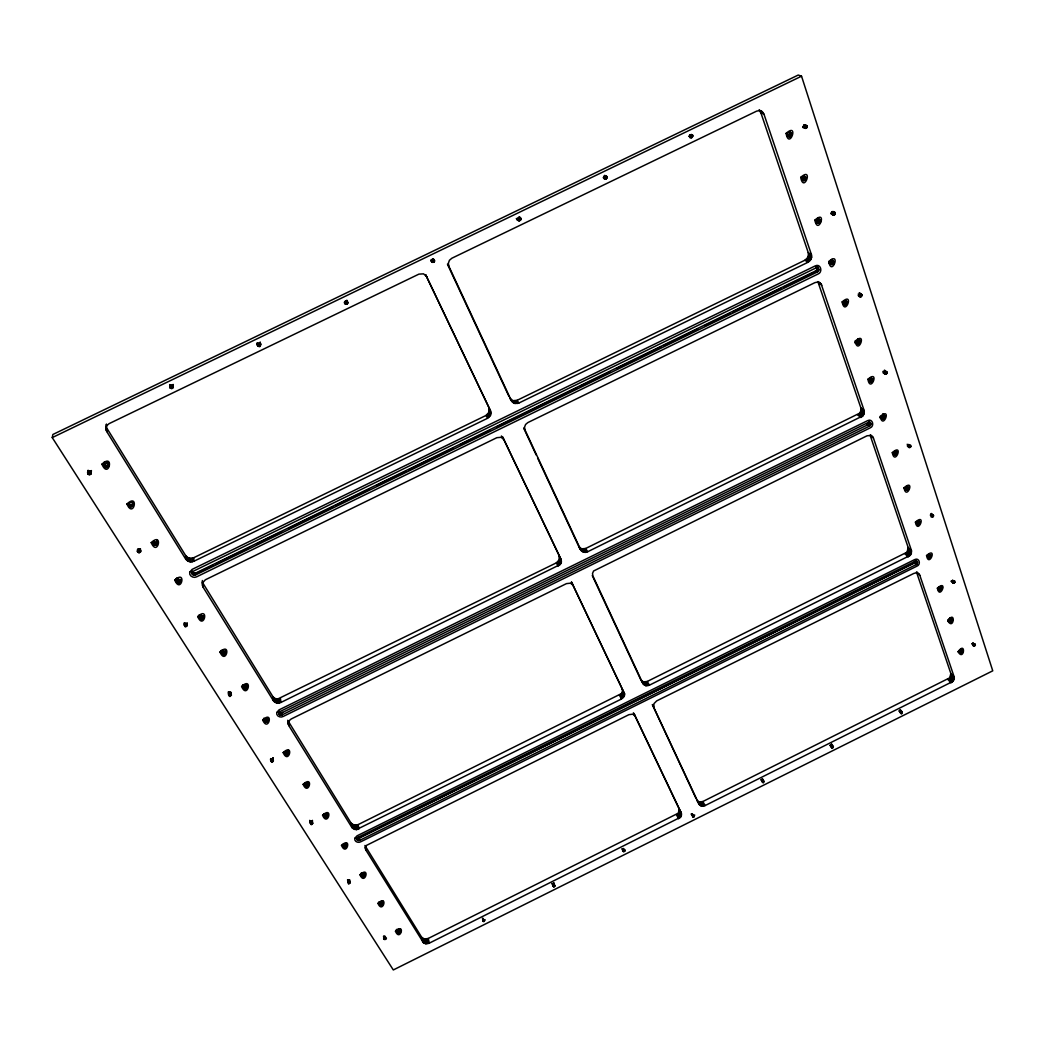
<?xml version="1.0" encoding="UTF-8"?>
<svg xmlns="http://www.w3.org/2000/svg" width="1045" height="1045" viewBox="0 0 1045 1045"><rect width="100%" height="100%" fill="white"/><g stroke="black" fill="none" stroke-linecap="round" stroke-linejoin="round"><path stroke-width="1.5" d="M169.982 387.813C170.008 379.583 176.004 392.188 169.734 387.395C168.754 383.92 175.077 385.344 172.673 388.061M170.348 388.152L170.348 385.331M169.734 387.395L169.747 384.573M952.439 620.325C952.609 617.699 948.507 618.927 948.978 621.083C950.728 624.427 955.065 618.666 950.062 617.739L949.605 618.522L951.29 620.168M962.693 651.296C962.693 647.848 957.22 651.362 960.055 653.007C967.644 651.623 955.705 647.861 960.499 653.099M287.715 720.292L351.133 823.199L354.15 825.158L358.148 824.609L621.527 693.553L622.546 691.281L622.232 688.995L571.51 582.104L624.596 693.867L624.231 696.231L621.475 699.014L356.319 829.665L351.956 827.588L288.76 725.543L287.911 721.664M152.936 544.053L152.831 541.741C151.577 544.484 155.496 546.783 157.116 544.314L157.377 542.015M157.116 544.314L157.273 540.879M156.201 545.124L157.155 542.564M156.724 544.785L156.763 543.021M157.338 543.779L156.959 540.37M154.947 545.372L154.987 543.622L152.831 542.642M155.6 545.333L156.241 543.374M153.72 544.981L152.988 542.303M154.307 545.255L154.346 543.491M153.262 544.563L153.301 542.812M364.914 845.47L421.697 937.3L424.479 939.037L428.241 938.462L678.401 813.128L679.145 808.948L634.028 713.879M635.412 716.243L632.747 714.166L628.933 714.662L366.142 845.562L365.267 847.769L365.789 849.925L423.473 942.773L425.576 943.713L429.351 943.126L680.582 817.229L681.327 813.036L634.028 713.696M139.886 552.465C142.146 551.329 139.39 548.429 137.809 550.075C135.719 553.341 142.904 553.693 140.043 548.925M140.265 552.217L140.422 548.664M138.462 552.557L138.619 549.017M138.933 552.648L139.103 549.108M139.429 552.622L139.586 549.069M137.431 551.682L137.548 549.317M137.679 552.047L137.783 549.696M138.031 552.361L138.188 548.808M88.015 473.973C85.729 467.768 94.246 473.006 89.831 474.587C87.375 475.24 86.853 471.138 89.491 471.439M103.586 465.143C112.612 456.103 105.44 476.494 103.795 462.935M132.963 505.78C132.023 496.179 123.806 510.404 132.963 505.78L133.172 502.371M132.036 506.603L133.29 503.533M132.571 506.25L132.663 504.565M132.741 503.52L132.846 501.848M130.756 506.851L130.86 505.166L128.731 504.265M131.422 506.812L131.526 505.127L133.068 504.565M130.102 506.72L130.207 505.035M512.141 401.855L509.66 397.936L512.795 400.666L517.118 400.313L804.885 260.231L807.21 258.298L808.438 255.516L808.255 252.629L760.891 112.834L759.219 110.365L762.301 111.697L763.973 114.179L811.429 254.601L811.612 257.514L810.371 260.309L808.046 262.243L518.856 403.043L514.506 403.396L511.371 400.666L448.88 266.305L448.357 263.249L449.441 260.283L451.845 258.233L756.658 111.123L759.624 110.574L762.301 111.697M128.705 505.48L128.666 503.22L128.548 504.905M129.031 506.002L128.809 503.794M129.515 506.433L129.136 504.317M152.792 543.491L153.968 541.558L156.92 542.12M180.798 581.229C173.744 571.746 177.376 591.222 180.772 579.4C180.184 581.869 175.834 581.19 176.37 578.59L176.474 581.529M578.773 546.483L581.647 548.873L585.696 548.468L859.813 413.102L861.015 410.567L860.884 407.955L817.961 281.863L821.161 283.966L864.137 410.554L864.267 413.18L863.065 415.74L587.669 551.747C583.606 553.968 579.975 550.101 578.773 546.483L537.613 458.023M191.993 573.287L191.993 570.884L192.463 574.397L195.533 574.972L817.321 272.013C819.881 271.086 818.679 266.579 815.936 267.938L193.234 571.262L192.136 573.875M203.592 617.608C196.499 608.347 200.457 627.575 203.514 615.727M225.746 652.981C217.974 643.955 223.695 663.497 225.668 650.499C225.798 653.269 220.808 653.125 221.37 650.303L221.566 653.321M260.662 344.576C252.224 338.606 261.877 353.915 260.179 341.989M592.267 575.508L640.794 679.812L643.446 681.928L647.26 681.458L907.086 552.178L908.157 547.462L870.132 435.242L873.398 437.946L911.462 550.571L910.378 555.3L649.402 685.18L645.575 685.651L642.91 683.521L592.881 575.939L592.528 573.457L593.573 571.001L867.05 435.791L870.903 435.438L873.398 437.946M247.169 684.841L245.457 686.813L243.015 685.716M109.098 466.057L109.255 464.463L106.695 465.521L106.525 467.128M107.687 466.553L108.51 463.301L108.314 465.508M107.844 463.758L108.014 462.164M108.079 466.07L108.353 462.7M107.361 463.327L107.517 461.72M107.152 466.919L107.857 464.96M105.845 467.154L106.015 465.547L107.256 465.43M105.924 467.089L106.094 465.495L104.957 465.26M104.578 466.723L103.755 463.549M105.179 467.024L105.349 465.417L103.912 464.738M103.742 465.743L103.912 464.137M104.239 463.484L104.409 461.89M104.082 466.279L104.252 464.685M273.437 760.564C266.802 754.438 273.659 768.885 273.124 757.743M106.708 431.507L106.42 424.048L105.845 428.568L106.708 431.507L185.736 559.153L187.891 561.152L190.882 561.923L193.913 561.256L487.623 418.248L490.627 415.022L490.51 410.816L425.628 274.678L490.51 410.816M106.067 430.083L106.407 427.052M288.433 750.793L286.761 752.687L284.423 751.668L285.363 754.555L288.067 754.294L288.603 752.413L286.839 751.329L285.22 751.904L284.684 753.785M699.614 805.055L696.78 800.143L699.249 802.037L702.841 801.528L949.774 677.8L950.845 673.476L916.491 572.059L919.796 575.246L954.176 676.964L953.092 681.301L705.114 805.577L701.508 806.087L699.04 804.206L652.446 704.565M347.724 303.024C348.338 299.432 342.29 301.365 344.968 303.899C351.982 305.153 342.917 297.093 345.386 304.147M308.51 785.095C301.3 776.866 306.629 794.84 308.197 782.953M327.856 815.975C320.188 807.994 326.771 826.007 327.555 813.31M90.314 474.43L91.124 470.929L90.706 474.169M91.006 473.803L91.424 470.563M89.334 474.613L89.752 471.373L90.732 471.19M89.831 474.587L90.262 471.347M88.381 474.286L88.812 471.047M88.838 474.508L89.256 471.269M87.636 473.124L87.95 470.511M87.754 473.568L88.198 470.328M346.705 846.058C339.089 838.234 345.751 856.012 346.365 843.354M432.604 262.413C428.79 255.96 439.031 261.694 432.134 262.295C428.92 260.558 434.171 257.044 434.524 260.688M365.123 874.913C356.175 869.754 365.894 883.848 364.692 872.64M382.561 901.195L380.968 902.932L379.074 902.449M382.966 903.938L382.47 900.764C384.181 912.716 374.084 898.452 383.032 903.494M105.845 428.568L106.721 425.694L109.085 423.656L418.914 274.13L423.552 273.842L426.974 276.886M400.418 931.813C400.81 928.025 394.135 931.487 397.845 933.094C406.205 930.977 393.965 927.973 397.4 932.911M518.529 220.613C514.845 219.972 520.423 214.983 520.867 218.523C521.337 221.658 516.831 221.031 516.308 218.431M605.93 179.074C599.425 174.058 611.011 175.312 605.473 179.217C601.907 179.427 604.624 173.666 606.727 176.566M202.364 580.524L202.939 586.937L273.385 700.712L275.344 702.462L278.114 703.102L280.961 702.436L560.355 564.444L561.4 561.949L561.021 559.441L502.684 437.071L561.021 559.441M689.818 135.171C697.446 133.015 688.407 142.42 689.818 135.171L692.548 136.647M52.25 437.594L52.877 434.485L798.249 75.044L801.541 76.194L992.75 670.825L393.312 969.956L52.25 437.594L801.541 76.194M791.013 132.741C781.503 131.265 792.998 142.708 791.013 132.741L789.406 132.023L789.667 134.152L787.473 136.647M788.975 136.777L787.381 136.046L789.537 135.001L789.863 131.918M806.936 127.229C807.955 124.42 803.305 124.538 803.932 127.242C812.305 130.69 797.413 122.409 806.387 128.052M804.389 176.723L801.985 180.249M803.54 180.641C797.766 174.633 811.534 176.945 803.54 180.641L801.933 179.805L804.062 178.773L804.35 175.638M818.457 219.163L816.08 222.624M817.699 223.238L815.531 222.154C817.843 223.238 819.894 219.359 817.608 218.144C827.588 226.974 807.511 221.24 819.698 219.385M814.813 271.987L817.02 269.532L816.119 266.867L818.196 268.225M835.138 213.951C836.091 211.612 832.238 211.208 832.212 213.546C832.865 217.595 838.508 212.657 831.82 212.148M829.286 263.471C831.533 264.516 833.596 260.741 831.337 259.539C841.068 266.41 822.31 264.79 832.983 260.545M845.431 300.516L843.093 303.821M843.171 303.781L845.209 302.776L845.457 300.529L847.103 301.626C848.266 304.304 844.19 306.211 842.649 303.625L844.817 304.879M107.034 428.463L185.67 555.613L187.813 557.599L190.791 558.357L193.795 557.703L486.043 415.44L489.034 412.226L488.916 408.033M861.772 295.826C862.674 293.567 858.977 293.279 858.938 295.487C859.029 298.922 864.672 295.082 859.526 294.403M855.11 343.073L857.618 341.428L858.35 339.52M857.671 338.946C863.301 340.069 858.167 347.253 855.215 342.394C857.044 343.988 859.774 340.918 858.102 339.233M764.156 781.32C757.468 775.677 766.429 789.288 762.484 778.695M868.656 380.654L870.929 377.467M870.459 382.078L868.8 380.824L870.785 379.858L871.034 377.715L872.706 378.956C871.974 386.911 865.887 376.03 872.706 378.956M278.937 712.742L281.876 712.794L867.768 424.806L869.009 423.46L868.97 421.788M869.531 421.448L866.762 425.289M870.655 424.792L870.289 422.702L868.173 422.493L280.086 711.527C277.408 712.703 279.89 716.295 282.137 714.845L869.414 426.151L870.655 424.792L869.009 423.46M886.944 373.261L886.696 371.746L885.206 371.589L884.566 374.071L886.944 373.261L884.684 371.628M882.594 414.094C885.716 414.512 885.977 419.163 882.777 419.136C877.421 417.778 885.742 417.647 883.012 414.369M894.755 455.202L893.083 453.817L895.016 452.864L895.265 450.826L896.95 452.211L896.688 454.248L894.755 455.202L893.41 453.948L893.815 452.38L895.225 451.466L896.95 452.211M910.809 446.607L910.574 445.17L909.124 445.039L908.484 447.404L910.809 446.607L908.523 444.791M202.377 585.657L202.221 582.013L272.902 696.675L274.848 698.439L277.604 699.066L556.345 562.876L559.206 559.898L559.166 556.11M833.309 746.822C826.556 741.14 835.804 754.699 831.441 744.301M905.95 490.223C902.279 489.857 909.699 484.227 908.614 488.903C907.844 491.542 903.638 489.961 905.519 487.597M917.784 524.551L916.112 523.062L918.411 521.141L920.083 522.631C915.668 528.992 916.674 516.87 920.083 522.631M356.75 837.724L359.402 838.077L914.545 563.033C915.773 559.402 919.208 562.654 916.204 564.6L359.82 840.298L356.907 839.527L357.978 837.319L915.093 561.322L916.661 561.204L917.536 562.301M933.433 516.178L933.211 514.819L931.813 514.702L931.173 516.962L933.433 516.178L931.147 514.205M928.874 557.925C924.564 556.724 932.937 552.021 930.742 556.998C928.496 560.002 925.909 555.065 929.371 554.438L931.147 556.031M902.24 712.429C895.082 706.511 905.323 720.358 900.163 710.012M937.992 588.831C949.709 582.875 933.655 597.204 940.173 587.029L941.924 588.583M954.921 582.261L954.725 580.955L953.353 580.863L952.726 583.032L954.921 582.261L952.622 580.145M950.219 622.167C946.848 621.618 951.838 616.459 952.439 619.855M975.351 645.105L975.168 643.864L973.849 643.798L973.222 645.875L975.351 645.105L973.065 642.858M257.841 345.947C255.359 343.544 262.177 341.375 260.61 345.046M187.303 625.498C182.692 616.681 184.887 634.367 187.251 622.964M231.481 695.082C226.726 686.63 229.586 703.912 231.285 692.391M247.077 687.871C246.333 680.386 239.671 691.764 247.077 687.871L246.894 685.873M264.215 721.207C263.536 716.269 271.726 720.292 266.619 722.265C264.124 723.741 263.196 717.197 264.267 719.587C265.339 720.75 267.559 720.305 268.029 718.777M312.886 823.329C307.922 815.609 311.919 832.003 312.455 820.377M324.263 816.785C322.213 813.01 326.758 816.759 327.503 813.781M343.544 847.181C341.506 843.707 345.595 846.319 346.3 843.824M361.152 873.907C363.098 876.154 365.606 870.864 365.058 875.37M202.469 582.94L205.342 579.792L496.884 437.672L501.208 437.293L504.343 439.971M816.785 270.276L817.66 266.54M555.13 885.846C550.075 878.61 555.431 894.246 554.033 882.907M882.934 415.361L880.008 417.843M894.86 451.296L892.874 453.439M906.942 490.301L904.5 488.407L906.472 486.317M915.825 560.603L913.448 563.098L359.885 837.358L356.423 837.737M199.347 617.922L199.19 614.956L200.575 617.164L203.292 616.236L203.37 618.131M689.713 135.236L691.346 134.439L692.6 135.667M350.232 882.842C347.11 873.385 348.416 892.051 349.696 879.799M624.714 851.27L625.184 850.029L624.139 849.337L622.598 850.97L624.714 851.27L623.434 848.435M928.352 554.503L927.686 555.195L929.371 556.75M937.665 588.1L939.102 586.911M191.94 571.484L192.894 573.013L195.467 573.169L816.263 270.616L817.869 271.648M829.782 263.797L831.885 261.446L832.094 259.382M247.417 685.206L244.543 686.199L242.61 685.624M268.265 718.529L265.43 719.509L263.536 718.947M304.565 783.763L306.015 784.39L307.975 783.41L308.301 785.566M346.692 845.444L345.908 845.967L345.503 843.746L343.635 844.177L344.014 846.398M905.91 487.179L907.426 486.643L908.745 487.858M915.838 522.487L917.314 521.259L919.665 523.623M385.631 939.324L386.428 938.188L385.592 937.26L383.619 938.541L385.631 939.324L385.017 936.202M949.866 621.344L950.636 620.834M693.998 816.746L694.69 815.009L692.731 814.969L692.9 816.876L693.998 816.746L692.521 814.029M212.657 565.358L196.551 573.209L192.593 573.483M215.597 563.921L249.285 547.515M256.613 543.936L281.523 531.8M288.851 528.234L332.793 506.825M335.732 505.401L369.421 488.982M376.749 485.402L406.048 471.138M408.987 469.701L452.942 448.292M460.257 444.726L489.569 430.449M496.884 426.882L577.467 387.617M580.393 386.193L609.705 371.916M617.02 368.349L660.976 346.927M663.915 345.503L697.603 329.084M704.931 325.517L729.841 313.382M732.767 311.959L781.111 288.394M784.05 286.97L813.35 272.693M484.083 921.429L485.22 919.861L483.012 919.6L482.999 921.311L484.083 921.429L483.195 918.398M361.583 876.18L361.021 873.254L363.791 872.941L364.496 876.193M304.866 785.918L304.591 783.345L307.491 783.045L307.935 785.971M282.633 712.416L280.164 712.938M198.981 616.145L203.083 616.354L203.161 618.235M180.419 580.158L176.239 579.923L176.252 581.738M157.09 542.904L153.824 543.113M396.329 929.501L398.132 929.488L398.903 933.081M379.792 901.835L381.621 901.404L382.405 904.748M324.838 814.225L326.745 813.794L327.098 815.975M132.01 504.918L129.75 504.761M130.86 505.166L131.526 505.127M284.776 751.773L288.551 750.95L288.825 753.04M882.777 419.136L880.19 417.412M804.702 124.891L806.884 125.818M803.749 124.864L807.027 126.262M803.775 125.348L807.04 126.745M803.435 126.275L806.714 127.673M802.717 126.915L805.982 128.313M802.926 127.516L805.551 128.457M758.997 110.052L761.047 110.94M760.211 111.462L763.294 112.808M760.891 112.834L763.973 114.179M278.623 711.345L280.282 715.002M789.759 132.519L791.352 133.237M789.955 133.107L791.561 133.825M789.981 133.76L791.587 134.478M789.837 134.413L791.444 135.132M789.537 135.001L791.143 135.732M789.106 135.497L790.699 136.229M788.57 135.863L790.164 136.582M787.982 136.046L789.576 136.777M221.096 651.362L223.068 651.976L225.981 650.983L226.125 652.916M803.945 175.873L805.904 177.167M806.1 177.755L804.284 176.357M804.506 177.559L806.126 178.381M804.363 178.199L805.982 179.022M804.062 178.773L805.682 179.596M803.631 179.257L805.251 180.093M803.109 179.609L804.715 180.445M802.521 179.805L804.141 180.628M832.878 211.417L835.099 212.605M689.909 134.687L692.639 136.15M833.022 211.835L835.229 213.023M831.924 211.691L835.242 213.493M692.326 137.104L689.269 136.007L691.999 137.483M834.916 214.369L831.271 212.932L834.602 214.734M688.864 136.268L691.594 137.744M830.893 213.193L834.21 214.983M831.572 213.925L833.779 215.126M831.141 213.938L833.348 215.139M818.405 218.927L820.038 219.842M818.588 219.489L820.22 220.404M821.161 283.966L817.752 282.045L814.969 282.62L527.882 422.559L525.596 424.466L524.538 427.157L524.969 429.913L580.707 549.761M818.614 220.103L820.247 221.031M818.47 220.73L820.103 221.644M818.17 221.292L819.803 222.219M817.752 221.775L819.371 222.689M817.229 222.115L818.849 223.042M816.654 222.298L818.274 223.225M831.794 259.865L833.753 261.315M832.303 260.858L833.936 261.864M832.316 261.459L833.962 262.465M832.173 262.06L833.819 263.066M831.885 262.608L833.518 263.627M831.467 263.079L833.1 264.085M830.945 263.418L832.591 264.437M830.383 263.601L832.016 264.62M828.842 263.144L831.441 264.633M808.255 252.629L811.429 254.601M808.53 254.039L811.704 256.025M808.438 255.516L811.612 257.514M807.981 256.979L811.155 258.977M807.21 258.298L810.371 260.309M859.251 292.809L861.498 294.233M806.152 259.408L809.313 261.42M859.499 293.136L861.733 294.559M859.617 293.527L861.864 294.951M859.63 293.958L861.877 295.395M816.955 267.677L818.548 268.696M858.193 294.089L861.55 296.231M804.885 260.231L808.046 262.243M817.151 268.252L818.744 269.283M859.003 295.147L861.237 296.584M817.164 268.892L818.771 269.923M858.624 295.395L860.858 296.832M858.206 295.539L860.44 296.963M817.02 269.532L818.627 270.564M816.707 270.119L818.313 271.151M815.714 270.982L817.321 272.013M818.104 281.588L820.234 282.999M818.575 283.077L821.775 285.18M845.627 301.064L847.273 302.162M845.64 301.652L847.299 302.736M845.496 302.24L847.155 303.324M884.684 415.675L882.215 415.805L881.862 418.731M844.687 302.462L846.855 303.873M844.791 303.246L846.437 304.33M844.295 303.572L845.941 304.67M843.733 303.755L845.379 304.853M857.305 343.87C854.862 342.564 857.723 338.593 859.761 340.396M844.295 304.722C841.499 303.207 845.392 298.831 847.103 301.626M858.415 339.651L860.074 340.827M858.585 340.174L860.244 341.336M858.115 340.513L860.257 341.911M858.467 341.31L860.126 342.486M858.18 341.846L859.826 343.021M857.762 342.303L859.421 343.465M856.913 342.198L858.925 343.805M856.717 342.812L858.363 343.988M856.168 342.825L857.814 344.001M884.436 370.126L886.931 372.059M884.788 370.805L887.048 372.438M884.801 371.21L887.061 372.843M883.352 371.197L886.735 373.653M883.051 371.537L886.434 373.979M883.809 372.595L886.069 374.228M882.999 372.738L885.664 374.358M604.624 175.325L606.91 177.01M604.676 175.808L606.962 177.493M604.585 176.291L606.871 177.99M604.376 176.736L606.662 178.434M604.049 177.114L606.335 178.813M603.2 177.532L605.473 179.217M871.203 378.225L872.862 379.466M870.694 378.434L872.875 380.014M871.073 379.335L872.732 380.576M870.785 379.858L872.444 381.098M870.38 380.302L872.039 381.543M869.884 380.628L871.556 381.869M869.349 380.798L871.007 382.052M883.312 414.76L884.984 416.08M883.469 415.257L885.154 416.563M883.482 415.792L885.154 417.112M883.338 416.341L885.01 417.66M883.064 416.85L884.736 418.17M882.659 417.282L884.331 418.601M882.176 417.608L883.848 418.927M881.64 417.778L883.312 419.097M880.922 417.53L882.581 418.849M908.641 444.399L910.913 446.215M907.178 444.256L910.587 446.986M908.027 445.483L910.299 447.299M860.884 407.955L864.137 410.554M907.661 445.719L909.934 447.534M907.269 445.849L909.542 447.678M861.119 409.222L864.372 411.834M861.015 410.567L864.267 413.18M860.571 411.887L863.823 414.512M859.813 413.102L863.065 415.74M868.656 421.37L870.616 423.12M869.153 422.311L870.785 423.643M858.807 414.134L862.047 416.772M869.166 422.885L870.798 424.218M857.618 414.904L860.845 417.543M868.722 424.009L870.354 425.341M868.29 424.466L869.923 425.798M867.768 424.806L869.414 426.151M573.391 585.527L570.518 583.175L566.468 583.619L291.176 718.999L289.034 720.776L288.276 724.394M895.421 451.309L897.106 452.681M895.434 451.832L897.119 453.216M895.291 452.367L896.976 453.752M895.016 452.864L896.688 454.248M894.611 453.295L896.296 454.679M893.697 452.89L895.369 454.275M894.141 453.608L895.813 454.993M893.606 453.791L895.278 455.176M870.655 435.047L872.836 436.862M892.6 453.7L894.272 455.084M907.073 486.931L908.758 488.381M906.929 487.453L908.614 488.903M905.989 487.166L907.674 488.603M906.655 487.95L908.34 489.4M906.263 488.368L907.935 489.818M905.793 488.681L907.465 490.131M904.748 488.89L906.42 490.34M931.252 513.448L933.538 515.42M931.252 513.827L933.538 515.799M930.938 514.558L933.224 516.543M930.651 514.871L932.924 516.844M930.298 515.094L932.584 517.079M918.411 520.632L920.083 522.121M918.268 521.651L919.94 523.14M917.601 522.539L919.273 524.028M917.144 522.853L918.816 524.342M916.622 523.022L918.294 524.525M915.642 522.944L917.314 524.446M929.318 554.973L931.017 556.528M929.044 555.444L930.742 556.998M928.665 555.849L930.35 557.403M928.208 556.149L929.893 557.716M927.699 556.332L929.384 557.886M952.426 580.484L954.712 582.601M952.139 580.785L954.425 582.901M951.433 581.138L953.719 583.254M951.068 581.164L953.353 583.28M908.157 547.462L911.462 550.571M908.366 548.612L911.658 551.721M908.236 549.84L911.54 552.949M907.805 551.055L911.109 554.163M907.086 552.178L910.378 555.3M915.72 560.264L917.379 561.831M915.877 561.243L917.549 562.824M915.733 561.779L917.392 563.359M906.119 553.132L909.411 556.253M915.446 562.275L917.105 563.856M915.041 562.706L916.7 564.287M940.239 586.493L941.924 588.1M914.427 562.458L916.086 564.026M904.983 553.863L908.262 556.985M914.545 563.033L916.204 564.6M940.095 587.46L941.793 589.066M939.821 587.93L941.519 589.537M939.442 588.322L941.14 589.929M938.449 587.59L940.134 589.197M938.985 588.622L940.683 590.229M938.488 588.792L940.186 590.412M937.535 588.727L939.677 590.451M917.079 572.151L919.796 575.246M919.286 574.267L916.321 572.843L913.852 573.418L656.678 700.908L653.948 703.664L653.87 707.086M950.61 617.778L952.308 619.437M950.61 619.149L952.295 620.808M950.336 619.607L952.034 621.266M951.655 621.644L948.951 619.189L948.181 619.685L950.715 622.115M949.513 620.286L951.198 621.945M972.869 643.184L975.155 645.444M972.581 643.472L974.88 645.719M972.255 643.694L974.541 645.941M948.076 620.403L949.761 622.062M971.889 643.824L974.188 646.071M960.995 649.128L962.693 650.839M960.851 650.055L962.549 651.766M960.59 650.499L962.288 652.211M960.224 650.891L961.909 652.589M959.767 651.179L961.465 652.89M959.284 651.348L960.982 653.06M519.078 217.099L520.919 219.006M519.012 217.582L520.841 219.489M518.803 218.026L520.645 219.933M518.49 218.392L520.319 220.312M518.085 218.666L519.914 220.586M517.628 218.81L519.456 220.73M517.157 218.823L518.986 220.743M950.845 673.476L954.176 676.964M951.028 674.521L954.359 678.009M950.898 675.632L954.229 679.132M950.467 676.755L953.798 680.256M949.774 677.8L953.092 681.301M948.847 678.701L952.165 682.202M947.776 679.381L951.081 682.894M900.268 709.673L902.331 712.089M899.98 710.339L902.044 712.755M899.706 710.613L901.77 713.043M899.379 710.835L901.443 713.252M899.013 710.953L901.077 713.382M518.137 220.351C516.047 218.496 520.044 215.766 520.867 218.523M831.533 743.962L833.401 746.483M831.245 744.615L833.126 747.136M830.984 744.902L832.852 747.423M830.657 745.111L832.525 747.632M830.292 745.242L832.16 747.763M829.926 745.281L831.794 747.802M447.43 264.15L448.88 266.305M433.074 259.029L434.459 261.172M432.878 259.473L434.263 261.616M432.565 259.852L433.949 261.981M432.16 260.114L433.544 262.256M431.703 260.27L433.087 262.399M430.762 260.153L432.134 262.295M762.301 779.021L763.973 781.647M762.027 779.296L763.712 781.921M761.7 779.505L763.386 782.13M761.335 779.635L763.02 782.261M760.969 779.688L762.641 782.313M517.118 400.313L518.856 403.043M515.694 400.797L517.432 403.54M514.218 400.914L515.943 403.657M512.795 400.666L514.506 403.396M511.501 400.052L513.213 402.782M523.793 428.019L524.969 429.913M585.696 548.468L587.669 551.747M584.364 548.938L586.323 552.23M582.979 549.082L584.939 552.374M581.647 548.873L583.593 552.165M580.445 548.351L582.392 551.642M579.466 547.528L581.399 550.819M647.26 681.458L649.402 685.18M489.334 409.392L490.941 412.174M646.006 681.928L648.135 685.638M489.373 410.816L490.98 413.611M644.7 682.085L646.842 685.807M643.446 681.928L645.575 685.651M489.034 412.226L490.627 415.022M642.335 681.484L644.465 685.193M640.794 679.812L643.55 684.475M501.417 435.974L502.501 437.894M488.328 413.52L489.922 416.328M487.31 414.617L488.903 417.425M486.043 415.44L487.623 418.248M702.841 801.528L705.114 805.577M701.639 801.972L703.925 806.022M700.424 802.142L702.684 806.204M699.249 802.037L701.508 806.087M698.204 801.646L700.463 805.695M559.545 557.325L561.387 560.656M559.545 558.618L561.4 561.949M559.206 559.898L561.047 563.242M571.445 582.209L572.699 584.495M558.513 561.087L560.355 564.444M557.547 562.106L559.375 565.463M556.345 562.876L558.174 566.233M692.156 814.159L693.632 816.89M691.777 814.199L693.253 816.929M691.124 814.003L692.9 816.876M622.232 688.995L624.596 693.867M622.546 691.281L624.583 695.043M633.401 712.768L634.772 715.316M622.193 692.456L624.231 696.231M621.527 693.553L623.551 697.328M620.599 694.507L622.624 698.282M619.463 695.225L621.475 699.014M679.145 808.948L681.327 813.036M679.433 809.94L681.614 814.029M679.394 811.024L681.575 815.113M679.041 812.109L681.222 816.21M678.401 813.128L680.582 817.229M677.513 814.016L679.681 818.117M676.428 814.695L678.597 818.81M448.109 265.626L508.98 396.46M523.898 428.541L536.242 455.071M652.407 704.774L696.101 798.68M623.094 848.658L624.387 851.479M622.729 848.788L624.022 851.623M622.35 848.827L623.643 851.662M621.997 848.775L623.277 851.61M346.835 300.189L347.776 302.554M346.6 301.104L347.528 303.468M346.287 301.469L347.214 303.834M345.882 301.744L346.809 304.108M345.425 301.887L346.352 304.252M344.928 301.9L345.856 304.278M553.785 883.182L554.869 886.121M553.458 883.391L554.542 886.33M553.079 883.534L554.177 886.46M552.7 883.574L553.785 886.513M552.335 883.534L553.419 886.46M552.008 883.391L553.105 886.33M482.803 918.437L483.704 921.481M482.437 918.398L483.326 921.442M428.241 938.462L429.351 943.126M427.026 938.919L428.123 943.596M425.733 939.115L426.83 943.792M424.479 939.037L425.576 943.713M423.343 938.697L424.427 943.374M422.389 938.096L423.473 942.773M421.697 937.3L422.781 941.963M399.987 929.031L400.483 931.369M399.712 929.893L400.209 932.231M399.007 929.162L399.856 932.61M398.916 930.559L399.412 932.898M397.871 930.808L398.367 933.146M397.218 929.593L397.845 933.094M382.287 902.07L382.744 904.382M381.49 902.749L381.947 905.048M380.968 902.932L381.425 905.231M380.419 902.998L380.889 905.297M379.897 902.932L380.354 905.244M379.44 902.749L379.897 905.048M378.839 902.07L379.531 904.761M384.638 936.333L385.252 939.468M384.233 936.385L384.86 939.52M383.855 936.346L384.469 939.481M383.515 936.216L384.129 939.337M365.201 846.959L365.789 849.925M358.148 824.609L358.997 828.998M356.854 825.08L357.69 829.482M359.402 838.077L359.82 840.298M358.827 838.286L359.258 840.507M358.239 838.351L358.657 840.572M355.483 825.276L356.319 829.665M357.664 838.273L358.082 840.494M364.418 873.542L364.849 875.801M357.155 838.064L357.573 840.271M354.15 825.158L354.973 829.56M356.489 837.306L357.168 839.945M363.608 874.221L364.039 876.494M362.889 873.267L363.32 875.527M363.085 874.404L363.516 876.677M362.537 874.469L362.955 876.742M352.923 824.753L353.746 829.155M361.949 873.372L362.419 876.677M361.531 874.208L361.949 876.481M351.891 824.087L352.714 828.476M351.133 823.199L351.956 827.588M259.957 342.904L260.427 345.49M259.656 343.269L260.127 345.856M259.251 343.544L259.722 346.13M258.781 343.687L259.251 346.287M258.285 343.7L258.755 346.3M257.801 343.596L258.272 346.182M346.091 844.269L346.483 846.502M257.031 343.008L257.488 345.595M345.738 844.66L346.13 846.894M345.268 844.961L345.66 847.195M344.589 844.073L345.137 847.39M344.184 845.209L344.576 847.456M343.635 845.144L344.027 847.377M349.357 880.021L349.892 883.064M342.773 844.634L343.165 846.868M348.965 880.151L349.5 883.195M348.56 880.203L349.082 883.247M348.155 880.151L348.69 883.195M347.528 879.785L348.338 883.051M327.281 814.238L327.634 816.432M326.928 814.643L327.281 816.837M326.458 814.943L326.811 817.138M325.909 815.139L326.275 817.334M325.348 815.191L325.7 817.386M324.799 815.113L325.152 817.321M324.303 814.917L324.655 817.112M323.663 814.186L324.015 816.38M307.139 784.129L307.465 786.284M306.551 783.384L306.916 786.48M312.194 820.678L312.625 823.617M311.841 820.913L312.272 823.852M311.449 821.043L311.88 823.996M306.015 784.39L306.329 786.532M305.558 783.476L305.767 786.454M311.018 821.096L311.449 824.035M310.613 821.043L311.031 823.982M304.957 784.09L305.271 786.245M310.247 820.887L310.665 823.826M309.764 820.351L310.378 823.591M288.211 721.442L288.76 725.543M288.329 750.31L288.655 753.406M288.159 751.773L288.433 753.876M287.793 752.178L288.067 754.294M280.426 698.4L280.961 702.436M287.323 752.505L287.597 754.608M281.876 712.794L282.137 714.845M286.761 752.687L287.035 754.803M281.275 713.004L281.536 715.054M279.054 698.896L279.577 702.919M286.173 752.753L286.448 754.856M280.635 713.069L280.909 715.107M285.598 752.661L285.873 754.777M285.089 752.439L285.363 754.555M284.684 752.1L284.958 754.216M277.604 699.066L278.114 703.102M279.472 712.716L279.733 714.767M279.041 712.35L279.289 714.388M278.688 710.796L279.002 713.918M276.167 698.909L276.677 702.945M274.848 698.439L275.344 702.462M273.738 697.668L274.221 701.704M272.902 696.675L273.385 700.712M272.954 758.095L273.281 760.917M272.68 758.396L273.006 761.23M272.327 758.631L272.64 761.465M267.807 719.26L268.042 721.324M267.442 719.692L267.664 721.742M271.909 758.788L272.236 761.609M271.478 758.827L271.791 761.648M266.945 720.005L267.18 722.069M271.047 758.761L271.36 761.583M266.384 720.201L266.619 722.265M270.668 758.592L270.982 761.426M265.796 720.253L266.018 722.317M265.208 720.162L265.43 722.226M264.685 719.94L264.907 721.99M263.941 718.137L264.503 721.638M246.515 686.291L246.698 688.302M246.032 686.617L246.215 688.629M245.457 686.813L245.64 688.825M244.843 686.865L245.026 688.877M244.256 686.774L244.425 688.786M243.72 686.539L243.903 688.537M243.302 686.173L243.472 688.185M242.949 684.684L243.185 687.728M231.01 692.704L231.193 695.395M230.631 692.939L230.827 695.643M230.109 691.751L230.396 695.787M229.665 691.79L229.952 695.826M229.221 691.712L229.508 695.748M228.92 692.887L229.103 695.578M228.607 692.613L228.79 695.304M225.393 651.544L225.524 653.491M228.293 691.894L228.568 694.977M225.015 651.976L225.145 653.922M224.518 652.302L224.649 654.261M223.943 652.498L224.074 654.457M223.316 652.55L223.447 654.51M222.716 652.446L222.846 654.405M222.18 652.198L222.298 654.157M221.736 651.832L221.867 653.778M202.782 583.28L202.939 586.937M202.913 616.681L202.991 618.575M202.403 617.02L202.482 618.914M202.077 616.694L202.142 618.575M201.816 617.216L201.894 619.11M201.189 617.268L201.254 619.162M200.575 617.164L200.64 619.045M200.013 616.903L200.091 618.797M199.569 616.524L199.647 618.405M195.467 573.169L195.533 574.972M194.827 573.378L194.892 575.181M193.795 557.703L193.913 561.256M194.148 573.418L194.213 575.233M193.482 573.3L193.547 575.103M192.345 558.213L192.45 561.766M192.894 573.013L192.946 574.815M192.411 572.595L192.463 574.397M190.791 558.357L190.882 561.923M189.236 558.161L189.341 561.714M187.813 557.599L187.891 561.152M186.585 556.737L186.676 560.277M185.67 555.613L185.736 559.153M186.964 623.29L187.016 625.837M186.598 623.538L186.65 626.086M186.154 623.695L186.206 626.229M185.683 623.721L185.736 626.268M185.226 623.643L185.265 626.19M184.808 623.46L184.861 625.994M184.482 623.173L184.521 625.707M184.247 622.82L184.299 625.354M180.55 579.923L180.576 581.751M180.171 580.38L180.184 582.209M179.649 580.72L179.675 582.548M179.061 580.929L179.074 582.757M178.421 580.968L178.434 582.797M177.794 580.85L177.807 582.679M177.219 580.589L177.245 582.418M176.775 580.197L176.788 582.013M176.592 578.055L176.605 579.87M173.13 384.442L173.143 387.251M172.961 384.873L172.974 387.695M172.255 385.514L172.268 388.335M171.785 385.657L171.785 388.479M171.289 385.683L171.289 388.505M170.792 385.566L170.792 388.387M947.737 620.73C953.785 631.324 956.214 609.026 947.737 620.73M958.056 651.714C963.999 662.047 966.442 640.232 958.056 651.714M101.914 464.189C108.745 480.164 114.78 452.263 101.914 464.189M126.928 503.977C133.551 519.509 139.586 492.273 126.928 503.977M151.198 542.603C157.638 557.716 163.66 531.121 151.198 542.603M174.776 580.119C181.033 594.827 187.055 568.833 174.776 580.119M189.694 572.242C188.831 576.004 193.599 578.512 196.669 576.814L818 274.051C823.12 272.183 820.717 263.183 815.244 265.887L192.084 569.407L189.694 572.242M197.688 616.563C203.775 630.893 209.784 605.486 197.688 616.563M219.959 651.989C225.877 665.952 231.872 641.107 219.959 651.989M241.604 686.447C247.378 700.059 253.347 675.749 241.604 686.447M262.674 719.953C268.291 733.224 274.247 709.45 262.674 719.953M276.768 712.494C275.854 715.995 280.413 718.098 283.156 716.491L870.028 427.967C874.861 426.295 872.653 417.987 867.559 420.665L279.067 709.869L276.768 712.494M283.169 752.57C288.642 765.515 294.585 742.237 283.169 752.57M303.128 784.325C308.458 796.956 314.375 774.162 303.128 784.325M322.565 815.244C327.764 827.575 333.655 805.251 322.565 815.244M341.493 845.366C346.561 857.396 352.439 835.543 341.493 845.366M354.843 838.273C353.915 841.552 358.278 843.302 360.747 841.787L916.752 566.246C921.337 564.731 919.313 557.037 914.532 559.663L357.05 835.83L354.843 838.273M359.95 874.73C364.888 886.473 370.753 865.051 359.95 874.73M377.937 903.337C382.757 914.819 388.596 893.828 377.937 903.337M395.467 931.252C400.183 942.459 405.996 921.873 395.467 931.252M786.075 133.394C789.275 150.65 799.49 121.52 786.075 133.394M800.705 177.363C803.814 194.161 813.911 165.711 800.705 177.363M814.917 220.064C817.935 236.418 827.927 208.621 814.917 220.064M828.724 261.563C831.65 277.487 841.538 250.33 828.724 261.563M842.152 301.9C844.987 317.406 854.771 290.863 842.152 301.9M855.202 341.127C857.958 356.24 867.637 330.285 855.202 341.127M867.899 379.283C870.589 394.017 880.164 368.624 867.899 379.283M880.269 416.419C882.868 430.788 892.339 405.943 880.269 416.419M892.299 452.576C894.833 466.592 904.199 442.27 892.299 452.576M904.016 487.793C906.485 501.469 915.76 477.656 904.016 487.793M915.433 522.095C917.837 535.445 927.006 512.128 915.433 522.095M926.549 555.522C928.887 568.558 937.979 545.712 926.549 555.522M937.404 588.113C939.677 600.849 948.677 578.46 937.404 588.113"/></g></svg>
